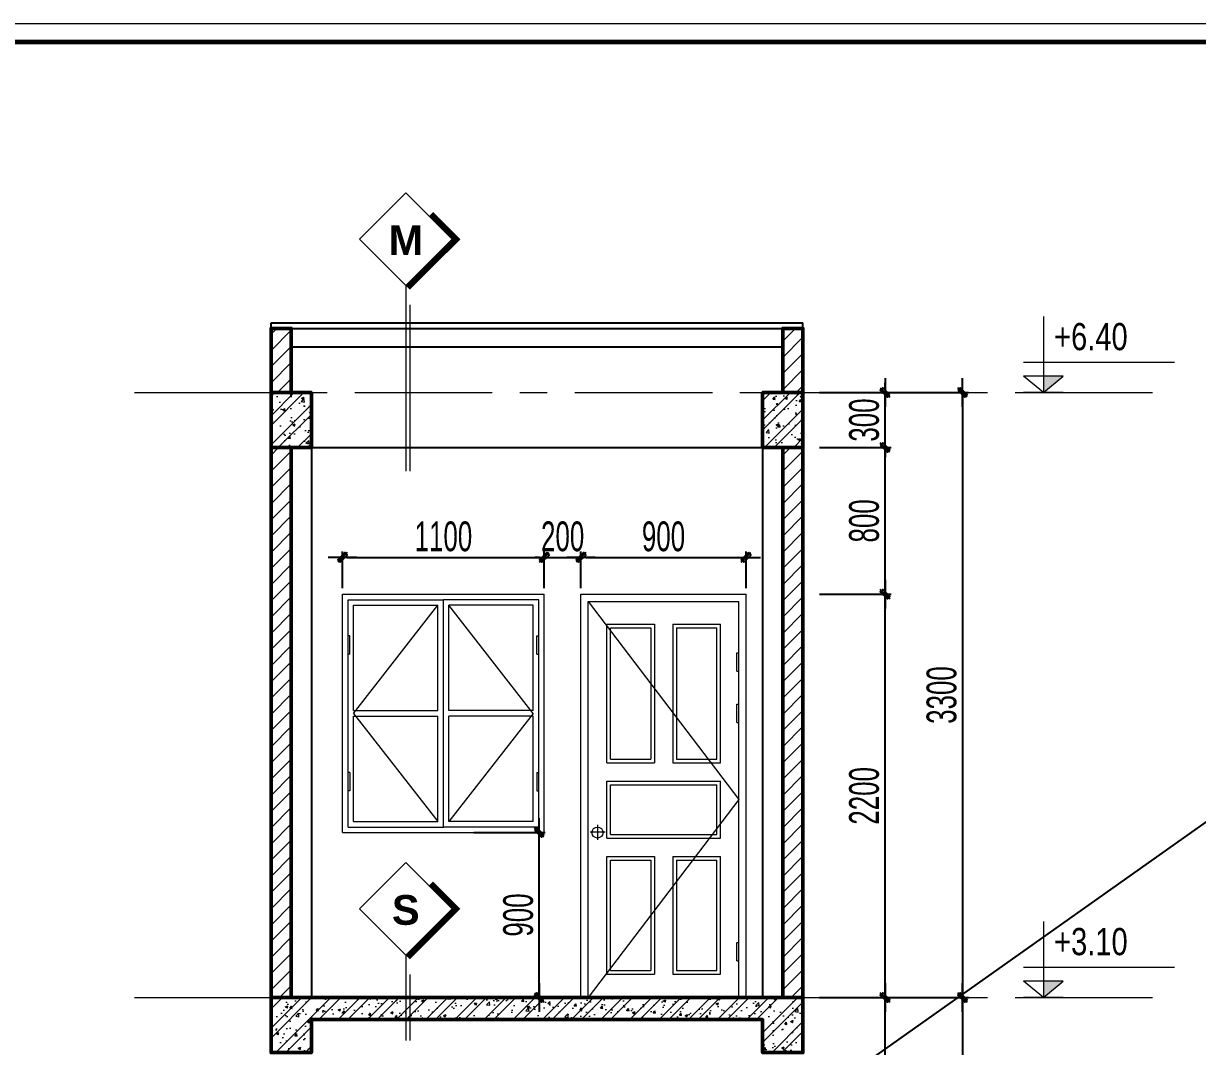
# Model space of a CAD drawing. Header units: millimetres. Extents: x 596422 to 1674380, y -367470 to 58862.
# Drawn here: x 883026 to 889426, y -186776 to -181196 of the extents above; entities that cross this region are included whole.
import ezdxf
from ezdxf.enums import TextEntityAlignment as Align

# ---------------------------------------------------------------- set-up
doc = ezdxf.new("R2010")
doc.units = ezdxf.units.MM
doc.header["$LTSCALE"] = 600
doc.header["$MEASUREMENT"] = 0
doc.linetypes.add('CENTER', pattern=[2, 1.25, -0.25, 0.25, -0.25])
doc.linetypes.add('CENTERX2', pattern=[4, 2.5, -0.5, 0.5, -0.5])
doc.layers.get('0').update_dxf_attribs({"lineweight": 0})
doc.layers.get('Defpoints').update_dxf_attribs({"lineweight": 0})
for name, color, linetype, lineweight in [('EG Dim', 8, 'Continuous', 18), ('LC Hatch', 252, 'Continuous', 9), ('LC Net thay', 7, 'Continuous', 25), ('NET KY HIEU', 31, 'Continuous', 20), ('truc', 76, 'CENTER', 9), ('VAT DUNG TV', 253, 'Continuous', 9), ('wall', 30, 'Continuous', 50)]:
    doc.layers.add(name, color=color, linetype=linetype, lineweight=lineweight)
doc.layers.add('KCS_Plotter', color=11, linetype='Continuous', plot=False)
doc.layers.add('Khungten_LCDI', color=7, linetype='Continuous')
doc.layers.add('Kichthuoc', color=9, linetype='Continuous')
doc.styles.add('CHU THUONG', font='chhbg.shx', dxfattribs={"width": 0.8, "height": 220})
doc.styles.add('CHU TO', font='VHARIALB.TTF')
doc.styles.add('HOATBIF', font='hoatbif.shx', dxfattribs={"width": 0.65})
doc.styles.add('Khungten', font='VHAVAN.TTF', dxfattribs={"width": 0.9, "height": 5000})
doc.styles.add('Title', font='VHAVAN.TTF', dxfattribs={"width": 0.8})
doc.dimstyles.new('1-100', dxfattribs={"dimscale": 300, "dimtxt": 1.2, "dimasz": 0.25, "dimexe": 0.5, "dimexo": 0, "dimgap": 0.3, "dimtad": 1, "dimdec": 0, "dimzin": 0, "dimdsep": 46, "dimtxsty": 'HOATBIF', "dimblk1": 'DOT', "dimblk2": 'DOT', "dimsah": 1, "dimcen": -1, "dimdle": 1, "dimclrd": 256, "dimclre": 256, "dimclrt": 4, "dimadec": 3, "dimazin": 2, "dimtfac": 0.333333, "dimtdec": 0, "dimtix": 1, "dimtmove": 2, "dimatfit": 3, "dimldrblk": 'DOT', "dimfxl": 1, "dimtvp": 0.833333, "dimtolj": 1, "dimtzin": 0, "dimarcsym": 0})
pattern_1 = [(50, (170395.99, -179301.22), (143.452037, -12.550427), [15, -165]), (355, (170395.99, -179301.22), (-27.750267, 150.438427), [12, -132]), (100.4514, (170407.94, -179302.27), (115.701876, 137.887908), [12.748038, -140.228422]), (46.1842, (170395.99, -179261.22), (213.44821, -33.103803), [22.5, -247.5]), (96.6356, (170413.77, -179263.98), (186.93254, 194.823574), [19.12206, -210.3426]), (351.1842, (170395.99, -179261.22), (186.93239, 194.82372), [18, -198]), (21, (170415.99, -179271.22), (119.38141, -80.523778), [15, -165]), (326, (170415.99, -179271.22), (48.663066, 145.03001), [12, -132]), (71.4514, (170425.94, -179277.93), (168.044526, 64.5061), [12.748038, -140.228422]), (37.5, (170395.987, -179301.22), (2.431971, 66.5787708), [0, -130.4, 0, -134, 0, -132.5]), (7.5, (170395.99, -179301.22), (52.6139075, 78.8823424), [0, -76.4, 0, -127.4, 0, -50.5]), (327.5, (170351.387, -179301.22), (106.7644872, -4.5109743), [0, -50, 0, -156, 0, -207]), (317.5, (170331.39, -179301.22), (116.637234, 20.020996), [0, -65, 0, -103.6, 0, -147])]
pattern_2 = [(45, (170395.99, -179301.22), (-79.549513, 79.549513), []), (45, (170449.02, -179301.22), (-79.549513, 79.549513), [])]
pattern_3 = [(45, (-759584.53, -372508.626), (-44.1941738, 44.1941738), [])]

# ---------------------------------------------------------------- blocks, each defined once
blk = doc.blocks.new('LCDI-new')
at = {"layer": 'Defpoints', "lineweight": 0}
blk.add_lwpolyline([(-1626044.71, 488105.01), (-1626044.71, 488402.01), (-1625624.71, 488402.01), (-1625624.71, 488105.01)], close=True, dxfattribs=at)
at = {"layer": 'Khungten_LCDI', "color": 5, "lineweight": 60}
blk.add_lwpolyline([(-1626032.71, 488107.01), (-1626032.71, 488400.01), (-1625626.71, 488400.01), (-1625626.71, 488107.01)], close=True, dxfattribs=at)
at = {"color": 2, "style": 'Title', "width": 1.824646}
for tag, p, p2 in [('TENBANVE1', (-1625663.58, 488164.65), (-1625629.32, 488164.65)), ('TENBANVE2', (-1625663.58, 488157.89), (-1625629.32, 488157.89))]:
    blk.add_attdef(tag, text='', height=2.5, dxfattribs=at).set_placement(p, p2, align=Align.FIT)
at = {"color": 7, "style": 'Khungten', "width": 0.8}
for tag, p in [('REVISION', (-1625637.72, 488146.05)), ('NGAYHT', (-1625637.25, 488137.42))]:
    blk.add_attdef(tag, text='', height=2, dxfattribs=at).set_placement(p, align=Align.CENTER)
at = {"color": 2, "style": 'Title', "width": 0.7}
blk.add_attdef('SOBANVE', text='', height=2.5, dxfattribs=at).set_placement((-1625637.09, 488114.55), align=Align.CENTER)
blk = doc.blocks.new('coss')
at = {"layer": 'NET KY HIEU', "color": 7}
for p, q in [((0, 544), (0, 0)), ((937.7, 214.6), (-141.9, 214.6)), ((0, 0), (-141.4, 117.3)), ((141.4, 117.3), (-141.4, 117.3)), ((0, 0), (141.4, 117.3))]:
    blk.add_line(p, q, dxfattribs=at)
at = {"layer": 'NET KY HIEU', "color": 1, "ltscale": 600}
blk.add_line((141.9, 0), (-141.9, 0), dxfattribs=at)
at = {"layer": 'NET KY HIEU', "ltscale": 600}
blk.add_solid([(0, 0), (0, 117.3), (141.4, 117.3)], dxfattribs=at)
at = {"layer": 'NET KY HIEU', "color": 4, "style": 'CHU THUONG', "width": 0.8}
blk.add_attdef('%%P0.000', text='', height=194.6, dxfattribs=at).set_placement((76.9, 400.4), align=Align.MIDDLE_LEFT)
blk = doc.blocks.new('DOT')
at = {"layer": 'Kichthuoc'}
blk.add_line((-3, 0), (3, 0), dxfattribs=at)
at = {"layer": 'Kichthuoc', "color": 4}
blk.add_line((-1, -1), (1, 1), dxfattribs=at)
blk.add_lwpolyline([(0.5, 1), (-1, -0.5), (-0.5, -1), (1, 0.5)], close=True, dxfattribs=at)
blk = doc.blocks.new('*D1230')
at = {"layer": 'Defpoints', "color": 0, "transparency": 16777216}
for p in [(887366.3, -183209.1), (887366.3, -186509.1), (888145.3, -186509.1)]:
    blk.add_point(p, dxfattribs=at)
at = {"layer": 'EG Dim', "lineweight": -2, "transparency": 16777216}
for p, q in [((887366.3, -183209.1), (888177.8, -183209.1)), ((888145.3, -183235.1), (888145.3, -186483.1)), ((887366.3, -186509.1), (888177.8, -186509.1))]:
    blk.add_line(p, q, dxfattribs=at)
at = {"layer": 'EG Dim', "lineweight": -2, "transparency": 16777216, "xscale": 26, "yscale": 26, "zscale": 26}
for p, rotation in [((888145.3, -183209.1), 90), ((888145.3, -186509.1), 270)]:
    blk.add_blockref('DOT', p, dxfattribs=dict(at, rotation=rotation))
at = {"layer": 'EG Dim', "color": 4, "transparency": 16777216, "insert": (888031.5, -184859.1), "char_height": 162.5, "attachment_point": 5, "rotation": 90, "style": 'HOATBIF'}
blk.add_mtext('\\A1;3300', dxfattribs=at)
blk = doc.blocks.new('_Dot')
at = {"color": 0, "linetype": 'ByBlock', "lineweight": -2}
blk.add_line((-0.5, 0), (-1, 0), dxfattribs=at)
at = {"color": 0, "linetype": 'ByBlock', "const_width": 0.5}
blk.add_lwpolyline([(-0.25, 0, 1), (0.25, 0, 1)], format="xyb", close=True, dxfattribs=at)
blk = doc.blocks.new('*D1231')
at = {"layer": 'Defpoints', "color": 0, "transparency": 16777216}
for p in [(887366.3, -186509.1), (887366.3, -189809.1), (888145.3, -189809.1)]:
    blk.add_point(p, dxfattribs=at)
at = {"layer": 'EG Dim', "lineweight": -2, "transparency": 16777216}
for p, q in [((887366.3, -186509.1), (888177.8, -186509.1)), ((888145.3, -186535.1), (888145.3, -189783.1)), ((887366.3, -189809.1), (888177.8, -189809.1))]:
    blk.add_line(p, q, dxfattribs=at)
at = {"layer": 'EG Dim', "lineweight": -2, "transparency": 16777216, "xscale": 26, "yscale": 26, "zscale": 26}
for p, rotation in [((888145.3, -186509.1), 90), ((888145.3, -189809.1), 270)]:
    blk.add_blockref('DOT', p, dxfattribs=dict(at, rotation=rotation))
at = {"layer": 'EG Dim', "color": 4, "transparency": 16777216, "insert": (888031.5, -188159.1), "char_height": 162.5, "attachment_point": 5, "rotation": 90, "style": 'HOATBIF'}
blk.add_mtext('\\A1;3300', dxfattribs=at)
blk = doc.blocks.new('AE0A15')
for p, q in [((0, 0), (0, 2200)), ((0, 2200), (900, 2200)), ((900, 0), (900, 2200)), ((40, 2160), (860, 1080)), ((40, 2160), (860, 2160)), ((40, 0), (40, 2160)), ((860, 0), (860, 2160)), ((140, 2036.8), (400, 2036.8)), ((140, 1280.2), (140, 2036.8)), ((160, 2016.8), (380, 2016.8)), ((160, 1300.2), (160, 2016.8)), ((380, 2016.8), (380, 1300.2)), ((400, 2036.8), (400, 1280.2)), ((500, 2036.8), (760, 2036.8)), ((500, 2036.8), (500, 1280.2)), ((520, 2016.8), (740, 2016.8)), ((520, 2016.8), (520, 1300.2)), ((740, 1300.2), (740, 2016.8)), ((760, 1280.2), (760, 2036.8)), ((850, 1780), (850, 1880)), ((850, 1880), (860, 1880)), ((850, 1780), (860, 1780)), ((850, 1500), (850, 1600)), ((850, 1600), (860, 1600)), ((850, 1500), (860, 1500)), ((140, 1280.2), (400, 1280.2)), ((160, 1300.2), (380, 1300.2)), ((500, 1280.2), (760, 1280.2)), ((520, 1300.2), (740, 1300.2)), ((140, 1179.9), (760, 1179.9)), ((140, 869.9), (140, 1179.9)), ((160, 1159.9), (740, 1159.9)), ((160, 889.9), (160, 1159.9)), ((740, 889.9), (740, 1159.9)), ((760, 869.9), (760, 1179.9)), ((860, 1080), (40, 0)), ((131.8, 901.2), (50.7, 901.2)), ((90, 942.7), (90, 859.7)), ((140, 869.9), (760, 869.9)), ((160, 889.9), (740, 889.9)), ((140, 126.8), (140, 769.3)), ((140, 769.3), (400, 769.3)), ((400, 769.3), (400, 126.8)), ((500, 769.3), (500, 126.8)), ((500, 769.3), (760, 769.3)), ((760, 126.8), (760, 769.3)), ((160, 146.8), (160, 749.3)), ((160, 749.3), (380, 749.3)), ((380, 749.3), (380, 146.8)), ((520, 749.3), (520, 146.8)), ((520, 749.3), (740, 749.3)), ((740, 146.8), (740, 749.3)), ((850, 200), (850, 300)), ((850, 300), (860, 300)), ((850, 200), (860, 200)), ((160, 146.8), (380, 146.8)), ((520, 146.8), (740, 146.8)), ((140, 126.8), (400, 126.8)), ((500, 126.8), (760, 126.8)), ((0, 0), (900, 0))]:
    blk.add_line(p, q)
blk.add_circle((90, 900), 30)
blk = doc.blocks.new('AE0O05')
for p, q in [((-115, -400), (-115, 900)), ((-115, 900), (985, 900)), ((985, -400), (985, 900)), ((-85, -370), (-85, 870)), ((-85, 870), (435, 870)), ((-55, 840), (405, 840)), ((-55, 250), (405, 840)), ((-55, 265), (-55, 840)), ((405, 265), (405, 840)), ((435, -370), (435, 870)), ((955, 870), (435, 870)), ((435, -370), (435, 870)), ((925, 840), (465, 840)), ((925, 250), (465, 840)), ((465, 265), (465, 840)), ((925, 265), (925, 840)), ((955, -370), (955, 870)), ((-75, 673.4), (-85, 673.4)), ((-75, 573.4), (-75, 673.4)), ((945, 573.4), (945, 673.4)), ((945, 673.4), (955, 673.4)), ((-75, 573.4), (-85, 573.4)), ((945, 573.4), (955, 573.4)), ((-55, 265), (405, 265)), ((925, 265), (465, 265)), ((-55, 250), (405, -340)), ((-55, -340), (-55, 235)), ((-55, 235), (405, 235)), ((405, -340), (405, 235)), ((925, 250), (465, -340)), ((465, -340), (465, 235)), ((925, 235), (465, 235)), ((925, -340), (925, 235)), ((-75, -73.4), (-85, -73.4)), ((-75, -73.4), (-75, -173.4)), ((945, -73.4), (945, -173.4)), ((945, -73.4), (955, -73.4)), ((-75, -173.4), (-85, -173.4)), ((945, -173.4), (955, -173.4)), ((-85, -370), (435, -370)), ((-55, -340), (405, -340)), ((955, -370), (435, -370)), ((925, -340), (465, -340)), ((-115, -400), (985, -400))]:
    blk.add_line(p, q)
blk = doc.blocks.new('*U169')
at = {"layer": 'NET KY HIEU', "color": 1, "lineweight": -2, "ltscale": 600}
blk.add_line((30.4, -144.9), (30.4, -635.3), dxfattribs=at)
blk.add_wipeout([(0, 688.1), (-344, 344), (0, 0), (344, 344)])
at = {"layer": 'NET KY HIEU', "color": 7, "lineweight": -2, "ltscale": 600}
blk.add_line((0, 0), (0, -635.3), dxfattribs=at)
at = {"layer": 'NET KY HIEU', "color": 7, "linetype": 'Continuous', "lineweight": -2}
blk.add_lwpolyline([(0, 0), (344, 344), (0, 688.1), (-344, 344)], close=True, dxfattribs=at)
at = {"layer": 'NET KY HIEU', "linetype": 'Continuous', "lineweight": -2, "const_width": 44.2}
blk.add_lwpolyline([(15.6, -15.6), (375.3, 344), (187.7, 531.7)], dxfattribs=at)
at = {"layer": 'NET KY HIEU', "color": 4, "lineweight": -2, "style": 'CHU TO'}
blk.add_attdef('N1', text='', height=221.2, dxfattribs=at).set_placement((0, 336.2), align=Align.MIDDLE)
blk = doc.blocks.new('*U170')
at = {"layer": 'NET KY HIEU', "color": 1, "lineweight": -2, "ltscale": 600}
blk.add_line((30.4, -144.9), (30.4, -1381.5), dxfattribs=at)
blk.add_wipeout([(0, 688.1), (-344, 344), (0, 0), (344, 344)])
at = {"layer": 'NET KY HIEU', "color": 7, "lineweight": -2, "ltscale": 600}
blk.add_line((0, 0), (0, -1381.5), dxfattribs=at)
at = {"layer": 'NET KY HIEU', "color": 7, "linetype": 'Continuous', "lineweight": -2}
blk.add_lwpolyline([(0, 0), (344, 344), (0, 688.1), (-344, 344)], close=True, dxfattribs=at)
at = {"layer": 'NET KY HIEU', "linetype": 'Continuous', "lineweight": -2, "const_width": 44.2}
blk.add_lwpolyline([(15.6, -15.6), (375.3, 344), (187.7, 531.7)], dxfattribs=at)
at = {"layer": 'NET KY HIEU', "color": 4, "lineweight": -2, "style": 'CHU TO'}
blk.add_attdef('N1', text='', height=221.2, dxfattribs=at).set_placement((0, 336.2), align=Align.MIDDLE)
blk = doc.blocks.new('*D1236')
at = {"layer": 'Defpoints', "color": 0, "transparency": 16777216}
for p in [(887366.3, -183209.1), (887722.9, -183209.1), (887366.3, -183509.1)]:
    blk.add_point(p, dxfattribs=at)
at = {"layer": 'EG Dim', "lineweight": -2, "transparency": 16777216}
for p, q in [((887722.9, -183183.1), (887722.9, -183157.1)), ((887366.3, -183209.1), (887755.4, -183209.1)), ((887722.9, -183509.1), (887722.9, -183209.1)), ((887366.3, -183509.1), (887755.4, -183509.1)), ((887722.9, -183535.1), (887722.9, -183561.1))]:
    blk.add_line(p, q, dxfattribs=at)
at = {"layer": 'EG Dim', "lineweight": -2, "transparency": 16777216, "xscale": 26, "yscale": 26, "zscale": 26}
for p, rotation in [((887722.9, -183209.1), 270), ((887722.9, -183509.1), 90)]:
    blk.add_blockref('DOT', p, dxfattribs=dict(at, rotation=rotation))
at = {"layer": 'EG Dim', "color": 4, "transparency": 16777216, "insert": (887609.2, -183359.1), "char_height": 162.5, "attachment_point": 5, "rotation": 90, "style": 'HOATBIF'}
blk.add_mtext('\\A1;300', dxfattribs=at)
blk = doc.blocks.new('*D1237')
at = {"layer": 'Defpoints', "color": 0, "transparency": 16777216}
for p in [(887366.3, -183509.1), (887722.9, -183509.1), (887366.3, -184309.1)]:
    blk.add_point(p, dxfattribs=at)
at = {"layer": 'EG Dim', "lineweight": -2, "transparency": 16777216}
for p, q in [((887366.3, -183509.1), (887755.4, -183509.1)), ((887722.9, -184283.1), (887722.9, -183535.1)), ((887366.3, -184309.1), (887755.4, -184309.1))]:
    blk.add_line(p, q, dxfattribs=at)
at = {"layer": 'EG Dim', "lineweight": -2, "transparency": 16777216, "xscale": 26, "yscale": 26, "zscale": 26}
for p, rotation in [((887722.9, -183509.1), 90), ((887722.9, -184309.1), 270)]:
    blk.add_blockref('DOT', p, dxfattribs=dict(at, rotation=rotation))
at = {"layer": 'EG Dim', "color": 4, "transparency": 16777216, "insert": (887609.2, -183909.1), "char_height": 162.5, "attachment_point": 5, "rotation": 90, "style": 'HOATBIF'}
blk.add_mtext('\\A1;800', dxfattribs=at)
blk = doc.blocks.new('*D1238')
at = {"layer": 'Defpoints', "color": 0, "transparency": 16777216}
for p in [(887366.3, -184309.1), (887722.9, -184309.1), (887366.3, -186509.1)]:
    blk.add_point(p, dxfattribs=at)
at = {"layer": 'EG Dim', "lineweight": -2, "transparency": 16777216}
for p, q in [((887366.3, -184309.1), (887755.4, -184309.1)), ((887722.9, -186483.1), (887722.9, -184335.1)), ((887366.3, -186509.1), (887755.4, -186509.1))]:
    blk.add_line(p, q, dxfattribs=at)
at = {"layer": 'EG Dim', "lineweight": -2, "transparency": 16777216, "xscale": 26, "yscale": 26, "zscale": 26}
for p, rotation in [((887722.9, -184309.1), 90), ((887722.9, -186509.1), 270)]:
    blk.add_blockref('DOT', p, dxfattribs=dict(at, rotation=rotation))
at = {"layer": 'EG Dim', "color": 4, "transparency": 16777216, "insert": (887609.2, -185409.1), "char_height": 162.5, "attachment_point": 5, "rotation": 90, "style": 'HOATBIF'}
blk.add_mtext('\\A1;2200', dxfattribs=at)
blk = doc.blocks.new('*D1239')
at = {"layer": 'Defpoints', "color": 0, "transparency": 16777216}
for p in [(885865.2, -184108.3), (884765.2, -184275.5), (885865.2, -184275.5)]:
    blk.add_point(p, dxfattribs=at)
at = {"layer": 'EG Dim', "lineweight": -2, "transparency": 16777216}
for p, q in [((884765.2, -184275.5), (884765.2, -184075.8)), ((885865.2, -184275.5), (885865.2, -184075.8)), ((884791.2, -184108.3), (885839.2, -184108.3))]:
    blk.add_line(p, q, dxfattribs=at)
at = {"layer": 'EG Dim', "lineweight": -2, "transparency": 16777216, "xscale": 26, "yscale": 26, "zscale": 26, "rotation": 180}
blk.add_blockref('DOT', (884765.2, -184108.3), dxfattribs=at)
at = {"layer": 'EG Dim', "lineweight": -2, "transparency": 16777216, "xscale": 26, "yscale": 26, "zscale": 26}
blk.add_blockref('DOT', (885865.2, -184108.3), dxfattribs=at)
at = {"layer": 'EG Dim', "color": 4, "transparency": 16777216, "insert": (885315.2, -183994.6), "char_height": 162.5, "attachment_point": 5, "style": 'HOATBIF'}
blk.add_mtext('\\A1;1100', dxfattribs=at)
blk = doc.blocks.new('*D1240')
at = {"layer": 'Defpoints', "color": 0, "transparency": 16777216}
for p in [(886065.2, -184108.3), (885865.2, -184275.5), (886065.2, -184275.5)]:
    blk.add_point(p, dxfattribs=at)
at = {"layer": 'EG Dim', "lineweight": -2, "transparency": 16777216}
for p, q in [((885865.2, -184275.5), (885865.2, -184075.8)), ((886065.2, -184275.5), (886065.2, -184075.8)), ((885839.2, -184108.3), (885813.2, -184108.3)), ((885865.2, -184108.3), (886065.2, -184108.3)), ((886091.2, -184108.3), (886117.2, -184108.3))]:
    blk.add_line(p, q, dxfattribs=at)
at = {"layer": 'EG Dim', "lineweight": -2, "transparency": 16777216, "xscale": 26, "yscale": 26, "zscale": 26}
blk.add_blockref('DOT', (885865.2, -184108.3), dxfattribs=at)
at = {"layer": 'EG Dim', "lineweight": -2, "transparency": 16777216, "xscale": 26, "yscale": 26, "zscale": 26, "rotation": 180}
blk.add_blockref('DOT', (886065.2, -184108.3), dxfattribs=at)
at = {"layer": 'EG Dim', "color": 4, "transparency": 16777216, "insert": (885965.2, -183994.6), "char_height": 162.5, "attachment_point": 5, "style": 'HOATBIF'}
blk.add_mtext('\\A1;200', dxfattribs=at)
blk = doc.blocks.new('*D1241')
at = {"layer": 'Defpoints', "color": 0, "transparency": 16777216}
for p in [(886965.2, -184108.3), (886065.2, -184275.5), (886965.2, -184275.5)]:
    blk.add_point(p, dxfattribs=at)
at = {"layer": 'EG Dim', "lineweight": -2, "transparency": 16777216}
for p, q in [((886065.2, -184275.5), (886065.2, -184075.8)), ((886965.2, -184275.5), (886965.2, -184075.8)), ((886091.2, -184108.3), (886939.2, -184108.3))]:
    blk.add_line(p, q, dxfattribs=at)
at = {"layer": 'EG Dim', "lineweight": -2, "transparency": 16777216, "xscale": 26, "yscale": 26, "zscale": 26, "rotation": 180}
blk.add_blockref('DOT', (886065.2, -184108.3), dxfattribs=at)
at = {"layer": 'EG Dim', "lineweight": -2, "transparency": 16777216, "xscale": 26, "yscale": 26, "zscale": 26}
blk.add_blockref('DOT', (886965.2, -184108.3), dxfattribs=at)
at = {"layer": 'EG Dim', "color": 4, "transparency": 16777216, "insert": (886515.2, -183994.6), "char_height": 162.5, "attachment_point": 5, "style": 'HOATBIF'}
blk.add_mtext('\\A1;900', dxfattribs=at)
blk = doc.blocks.new('*D1242')
at = {"layer": 'Defpoints', "color": 0, "transparency": 16777216}
for p in [(885480.4, -185609.1), (885837.1, -185609.1), (885480.4, -186509.1)]:
    blk.add_point(p, dxfattribs=at)
at = {"layer": 'EG Dim', "lineweight": -2, "transparency": 16777216}
for p, q in [((885480.4, -185609.1), (885869.6, -185609.1)), ((885837.1, -186483.1), (885837.1, -185635.1)), ((885480.4, -186509.1), (885869.6, -186509.1))]:
    blk.add_line(p, q, dxfattribs=at)
at = {"layer": 'EG Dim', "lineweight": -2, "transparency": 16777216, "xscale": 26, "yscale": 26, "zscale": 26}
for p, rotation in [((885837.1, -185609.1), 90), ((885837.1, -186509.1), 270)]:
    blk.add_blockref('DOT', p, dxfattribs=dict(at, rotation=rotation))
at = {"layer": 'EG Dim', "color": 4, "transparency": 16777216, "insert": (885723.3, -186059.1), "char_height": 162.5, "attachment_point": 5, "rotation": 90, "style": 'HOATBIF'}
blk.add_mtext('\\A1;900', dxfattribs=at)
blk = doc.blocks.new('*D1244')
at = {"layer": 'Defpoints', "color": 0, "transparency": 16777216}
for p in [(887366.3, -186509.1), (887722.9, -186509.1), (887366.3, -187609.1)]:
    blk.add_point(p, dxfattribs=at)
at = {"layer": 'EG Dim', "lineweight": -2, "transparency": 16777216}
for p, q in [((887366.3, -186509.1), (887755.4, -186509.1)), ((887722.9, -187583.1), (887722.9, -186535.1)), ((887366.3, -187609.1), (887755.4, -187609.1))]:
    blk.add_line(p, q, dxfattribs=at)
at = {"layer": 'EG Dim', "lineweight": -2, "transparency": 16777216, "xscale": 26, "yscale": 26, "zscale": 26}
for p, rotation in [((887722.9, -186509.1), 90), ((887722.9, -187609.1), 270)]:
    blk.add_blockref('DOT', p, dxfattribs=dict(at, rotation=rotation))
at = {"layer": 'EG Dim', "color": 4, "transparency": 16777216, "insert": (887609.2, -187059.1), "char_height": 162.5, "attachment_point": 5, "rotation": 90, "style": 'HOATBIF'}
blk.add_mtext('\\A1;1100', dxfattribs=at)

msp = doc.modelspace()

# ---------------------------------------------------------------- hatches: boundary and pattern name
at = {"layer": 'LC Hatch', "ltscale": 2}
h = msp.add_hatch(dxfattribs=at)
h.set_pattern_fill('ANSI31', color=256, scale=500, double=1)
h.set_pattern_definition(pattern_3)
h.paths.add_polyline_path([(884485.2, -182859.1), (884375.2, -182859.1), (884375.2, -183209.1), (884485.2, -183209.1)])
h = msp.add_hatch(dxfattribs=at)
h.set_pattern_fill('ANSI31', color=256, scale=500, double=1)
h.set_pattern_definition(pattern_3)
h.paths.add_polyline_path([(887165.3, -182859.1), (887275.3, -182859.1), (887275.3, -183209.1), (887165.3, -183209.1)])
at = {"layer": 'LC Hatch'}
h = msp.add_hatch(dxfattribs=at)
h.set_pattern_fill('THEP', color=256, scale=300)
h.set_pattern_definition(pattern_2)
h.paths.add_polyline_path([(884595.2, -183509.1), (884375.2, -183509.1), (884375.2, -183209.1), (884595.2, -183209.1)])
h = msp.add_hatch(dxfattribs=at)
h.set_pattern_fill('AR-CONC', color=256, scale=20)
h.set_pattern_definition(pattern_1)
h.paths.add_polyline_path([(884595.2, -183509.1), (884375.2, -183509.1), (884375.2, -183209.1), (884595.2, -183209.1)])
h = msp.add_hatch(dxfattribs=at)
h.set_pattern_fill('THEP', color=256, scale=300)
h.set_pattern_definition(pattern_2)
h.paths.add_polyline_path([(887055.3, -183509.1), (887275.3, -183509.1), (887275.3, -183209.1), (887055.3, -183209.1)])
h = msp.add_hatch(dxfattribs=at)
h.set_pattern_fill('AR-CONC', color=256, scale=20)
h.set_pattern_definition(pattern_1)
h.paths.add_polyline_path([(887055.3, -183509.1), (887275.3, -183509.1), (887275.3, -183209.1), (887055.3, -183209.1)])
at = {"layer": 'LC Hatch', "ltscale": 2}
h = msp.add_hatch(dxfattribs=at)
h.set_pattern_fill('ANSI31', color=256, scale=500, double=1)
h.set_pattern_definition([(45, (-759584.53, -375908.324), (-44.1941738, 44.1941738), [])])
h.paths.add_polyline_path([(884485.2, -186509.1), (884485.2, -183509.1), (884375.2, -183509.1), (884375.2, -186509.1)])
h = msp.add_hatch(dxfattribs=at)
h.set_pattern_fill('ANSI31', color=256, scale=500, double=1)
h.set_pattern_definition([(45, (-756794.42, -375908.324), (-44.1941738, 44.1941738), [])])
h.paths.add_polyline_path([(887275.3, -186509.1), (887275.3, -183509.1), (887165.3, -183509.1), (887165.3, -186509.1)])
at = {"layer": 'LC Hatch'}
h = msp.add_hatch(dxfattribs=at)
h.set_pattern_fill('AR-CONC', color=256, scale=20)
h.set_pattern_definition(pattern_1)
h.paths.add_polyline_path([(887275.3, -186509.1), (884375.2, -186509.1), (884375.2, -186809.1), (884595.2, -186809.1), (884595.2, -186629.1), (887055.3, -186629.1), (887055.3, -186809.1), (887275.3, -186809.1)])
h = msp.add_hatch(dxfattribs=at)
h.set_pattern_fill('THEP', color=256, scale=300)
h.set_pattern_definition(pattern_2)
h.paths.add_polyline_path([(887275.3, -186509.1), (884375.2, -186509.1), (884375.2, -186809.1), (884595.2, -186809.1), (884595.2, -186629.1), (887055.3, -186629.1), (887055.3, -186809.1), (887275.3, -186809.1)])

# ---------------------------------------------------------------- linework, layer by layer
at = {"layer": 'LC Net thay'}
for p, q in [((884375.2, -182829.1), (887275.3, -182829.1)), ((884375.2, -182859.1), (884375.2, -182829.1)), ((884375.2, -182859.1), (887275.3, -182859.1)), ((887275.3, -182859.1), (887275.3, -182829.1)), ((884485.2, -182959.1), (887165.3, -182959.1)), ((884595.2, -183509.1), (884595.2, -186509.1)), ((884595.2, -183509.1), (887055.3, -183509.1)), ((887055.3, -183509.1), (887055.3, -186509.1))]:
    msp.add_line(p, q, dxfattribs=at)
at = {"layer": 'truc', "linetype": 'CENTERX2', "ltscale": 0.5}
for p, q in [((883631.5, -183209.1), (889295.5, -183209.1)), ((883631.5, -186509.1), (889295.5, -186509.1))]:
    msp.add_line(p, q, dxfattribs=at)
at = {"layer": 'wall'}
for points in [[(884485.2, -183209.1), (884485.2, -182859.1), (884375.2, -182859.1), (884375.2, -183209.1)], [(887165.3, -183209.1), (887165.3, -182859.1), (887275.3, -182859.1), (887275.3, -183209.1)], [(884595.2, -183509.1), (884375.2, -183509.1), (884375.2, -183209.1), (884595.2, -183209.1)], [(887055.3, -183509.1), (887275.3, -183509.1), (887275.3, -183209.1), (887055.3, -183209.1)], [(884485.2, -186509.1), (884485.2, -183509.1), (884375.2, -183509.1), (884375.2, -186509.1)], [(887275.3, -186509.1), (887275.3, -183509.1), (887165.3, -183509.1), (887165.3, -186509.1)]]:
    msp.add_lwpolyline(points, close=True, dxfattribs=at)
at = {"layer": 'wall', "ltscale": 2}
msp.add_lwpolyline([(887275.3, -186509.1), (884375.2, -186509.1), (884375.2, -186809.1), (884595.2, -186809.1), (884595.2, -186629.1), (887055.3, -186629.1), (887055.3, -186809.1), (887275.3, -186809.1)], close=True, dxfattribs=at)

# ---------------------------------------------------------------- block references
ref = msp.add_blockref('coss', (888585.8, -183209.1), dxfattribs=dict(xscale=0.7619999999999999, yscale=0.7619999999999999, zscale=0.7619999999999999))
ref.add_attrib('%%P0.000', '+6.40', dxfattribs={"layer": 'NET KY HIEU', "color": 3, "height": 148.3, "style": 'CHU THUONG', "width": 0.8}).set_placement((888644.3, -182904), align=Align.MIDDLE_LEFT)
ref = msp.add_blockref('coss', (888585.8, -186509.1), dxfattribs=dict(xscale=0.7619999999999999, yscale=0.7619999999999999, zscale=0.7619999999999999))
ref.add_attrib('%%P0.000', '+3.10', dxfattribs={"layer": 'NET KY HIEU', "color": 3, "height": 148.3, "style": 'CHU THUONG', "width": 0.8}).set_placement((888644.3, -186204), align=Align.MIDDLE_LEFT)
at = {"layer": 'Kichthuoc', "xscale": 50.00000000005321, "yscale": 50.00000000005321, "zscale": 50.00000000005321}
msp.add_blockref('LCDI-new', (82176870.3, -24601296.4), dxfattribs=at)
at = {"layer": 'VAT DUNG TV'}
for name, p in [('AE0O05', (884880.2, -185209.1)), ('AE0A15', (886065.2, -186509.1))]:
    msp.add_blockref(name, p, dxfattribs=at)

# ---------------------------------------------------------------- dimensions: what is measured, and where the dimension line sits
at = {"layer": 'EG Dim'}
for base, p1, p2, picture, middle in [((888145.3, -186509.1), (887366.3, -183209.1), (887366.3, -186509.1), '*D1230', (888031.5, -184859.1)), ((887722.9, -183209.1), (887366.3, -183509.1), (887366.3, -183209.1), '*D1236', (887609.2, -183359.1)), ((887722.9, -183509.1), (887366.3, -184309.1), (887366.3, -183509.1), '*D1237', (887609.2, -183909.1)), ((887722.9, -184309.1), (887366.3, -186509.1), (887366.3, -184309.1), '*D1238', (887609.2, -185409.1)), ((885837.1, -185609.1), (885480.4, -186509.1), (885480.4, -185609.1), '*D1242', (885723.3, -186059.1)), ((888145.3, -189809.1), (887366.3, -186509.1), (887366.3, -189809.1), '*D1231', (888031.5, -188159.1)), ((887722.9, -186509.1), (887366.3, -187609.1), (887366.3, -186509.1), '*D1244', (887609.2, -187059.1))]:
    dim = msp.add_linear_dim(base=base, p1=p1, p2=p2, angle=90, dimstyle='1-100', override={"dimscale": 65, "dimtxt": 2.5, "dimasz": 0.4, "dimgap": 0.5}, dxfattribs=at)
    dim.commit()
    dim.dimension.update_dxf_attribs({"geometry": picture, "text_midpoint": middle})
for base, p1, p2, picture, middle in [((885865.2, -184108.3), (884765.2, -184275.5), (885865.2, -184275.5), '*D1239', (885315.2, -183994.6)), ((886065.2, -184108.3), (885865.2, -184275.5), (886065.2, -184275.5), '*D1240', (885965.2, -183994.6)), ((886965.2, -184108.3), (886065.2, -184275.5), (886965.2, -184275.5), '*D1241', (886515.2, -183994.6))]:
    dim = msp.add_linear_dim(base=base, p1=p1, p2=p2, dimstyle='1-100', override={"dimscale": 65, "dimtxt": 2.5, "dimasz": 0.4, "dimgap": 0.5}, dxfattribs=at)
    dim.commit()
    dim.dimension.update_dxf_attribs({"geometry": picture, "text_midpoint": middle})

# ---------------------------------------------------------------- next in the draw order: block references
at = {"xscale": 0.7333333333604968, "yscale": 0.7333333333604968, "zscale": 0.7333333333604968}
for name, p, values in [('*U170', (885109.9, -182625.1), {'N1': 'M'}), ('*U169', (885109.9, -186277.8), {'N1': 'S'})]:
    msp.add_blockref(name, p, dxfattribs=at).add_auto_attribs(values)

# ---------------------------------------------------------------- next in the draw order: linework, layer by layer
at = {"layer": 'KCS_Plotter'}
msp.add_line((874634.8, -196045.9), (895634.8, -181195.9), dxfattribs=at)

doc.saveas('drawing.dxf')
